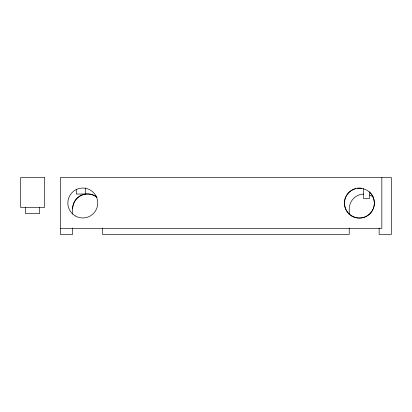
<?xml version="1.0" encoding="UTF-8"?>
<svg xmlns="http://www.w3.org/2000/svg" width="412" height="412" viewBox="0 0 412 412"><rect width="100%" height="100%" fill="white"/><g stroke="black" fill="none" stroke-linecap="round" stroke-linejoin="round"><path stroke-width="0.62" d="M60.373 228.428L381.831 228.428L381.831 177.593M379.138 228.052L379.138 234.407L391.4 234.407L391.4 177.593L60.373 177.593L60.373 234.407L72.63 234.407L72.63 228.011M369.42 191.673L369.42 198.522L363.441 198.522L363.441 188.557M349.237 214.709L349.237 208.992A14.95 14.95 0 0 1 363.631 194.047M349.237 228.052L349.237 234.407L102.537 234.407L102.537 228.011M85.341 187.882L85.341 194.037L76.369 194.037L76.369 189.113M72.63 214.075L72.63 208.812A14.95 14.95 0 0 1 96.908 197.121M39.696 207.493L39.696 213.478L25.426 213.478L25.426 207.493M369.976 192.435A14.95 14.95 0 0 1 367.978 215.26A14.95 14.95 0 0 1 345.853 209.327A14.95 14.95 0 0 1 355.535 188.567M357.173 188.227A14.95 14.95 0 0 1 361.633 188.227M369.652 195.072A14.95 14.95 0 0 1 373.509 197.302M72.63 208.992A14.95 14.95 0 0 1 96.908 197.302M44.522 177.593L20.6 177.593L20.6 207.493L44.522 207.493L44.522 177.593M75.324 215.96A14.95 14.95 0 0 0 97.752 203.008A14.95 14.95 0 0 0 75.324 190.061A14.95 14.95 0 0 0 75.324 215.96M351.925 216.135A14.95 14.95 0 0 0 374.353 203.188A14.95 14.95 0 0 0 351.925 190.241A14.95 14.95 0 0 0 351.925 216.135"/></g></svg>
